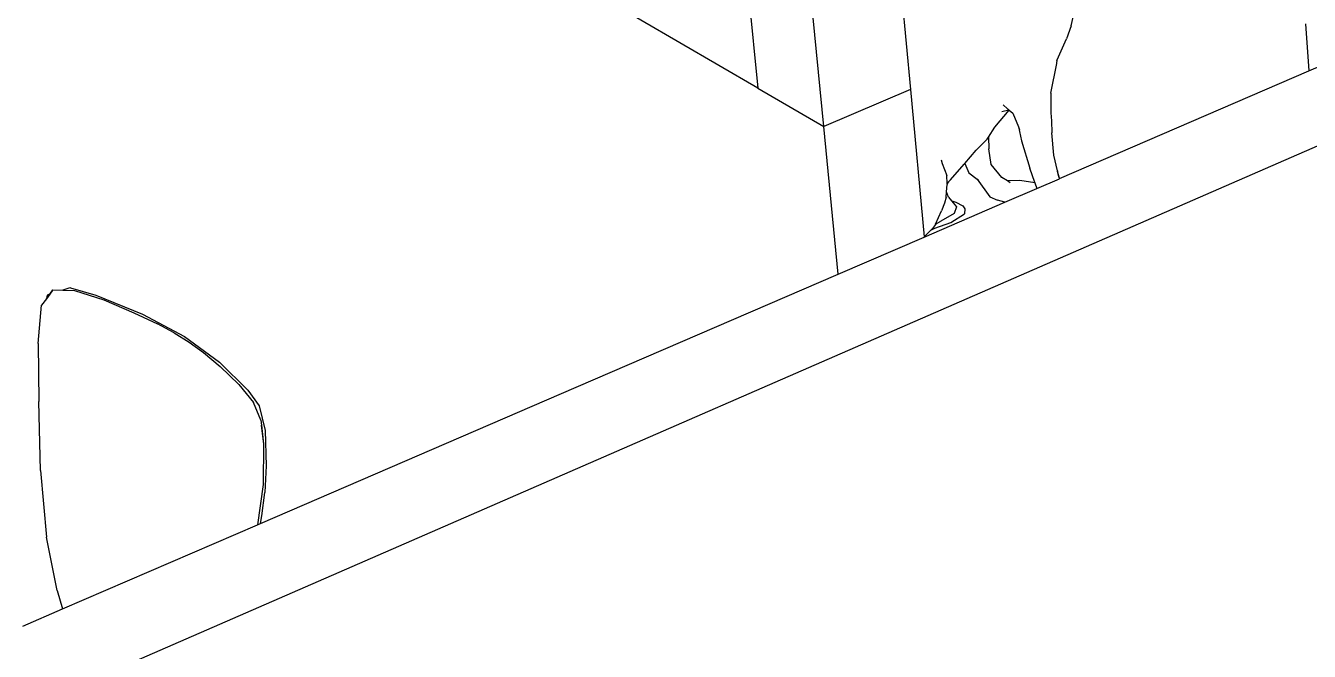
# Model space of a CAD drawing. Header units: millimetres. Extents: x -650 to 3773, y 316 to 2389.
# Drawn here: x 2963 to 3100.1, y 1300.4 to 1367.2 of the extents above; entities that cross this region are included whole.
import ezdxf

# ---------------------------------------------------------------- set-up
doc = ezdxf.new("R2010")
doc.units = ezdxf.units.MM

# ---------------------------------------------------------------- blocks, each defined once
blk = doc.blocks.new('A$C727f0937')
for p, q in [((353, 632.46), (237.68, 699.54)), ((360.04, 628.37), (353.5, 695.34)), ((368.27, 643.42), (369.3, 632.29)), ((352.02, 642.24), (353, 632.46)), ((386.46, 639.11), (386.93, 641.09)), ((386.46, 639.11), (385.95, 637.72)), ((411.48, 639.33), (411.84, 634.28)), ((411.84, 634.28), (422.69, 638.95)), ((384.97, 635.47), (385.95, 637.72)), ((384.3, 631.9), (384.93, 635.07)), ((384.93, 635.38), (384.97, 635.47)), ((384.93, 635.07), (384.97, 635.47)), ((385.21, 622.79), (411.84, 634.28)), ((427.25, 632.58), (282.79, 569.65)), ((353, 632.46), (360.04, 628.37)), ((369.3, 632.29), (360.04, 628.37)), ((369.3, 632.29), (370.76, 616.59)), ((384.3, 631.9), (384.29, 629.8)), ((379.18, 630.66), (379.67, 630.25)), ((378.31, 628.3), (379.83, 630.1)), ((379.06, 629.97), (379.79, 630.14)), ((379.66, 630.24), (379.67, 630.25)), ((379.67, 630.25), (379.73, 630.2)), ((379.71, 630.2), (379.73, 630.2)), ((379.71, 630.2), (379.79, 630.14)), ((379.73, 630.2), (379.8, 630.14)), ((379.79, 630.14), (379.8, 630.14)), ((379.79, 630.14), (379.83, 630.1)), ((379.8, 630.14), (379.84, 630.11)), ((379.83, 630.1), (379.84, 630.11)), ((379.83, 630.1), (380.24, 629.77)), ((379.84, 630.11), (380.23, 629.78)), ((380.23, 629.78), (380.24, 629.77)), ((380.24, 629.77), (380.82, 628.31)), ((384.29, 629.8), (384.35, 628.95)), ((361.58, 612.59), (360.04, 628.37)), ((377.62, 627.22), (378.31, 628.3)), ((380.82, 628.31), (381.15, 626.81)), ((380.82, 628.31), (380.95, 628)), ((384.35, 628.95), (384.39, 627.68)), ((384.61, 625.28), (384.39, 627.68)), ((376.3, 625.82), (377.48, 627.01)), ((377.48, 627.01), (377.62, 627.22)), ((377.62, 627.22), (377.66, 625.96)), ((381.15, 626.81), (382.04, 623.91)), ((375.12, 624.4), (376.3, 625.82)), ((377.92, 624.31), (377.66, 625.96)), ((385, 623.61), (384.61, 625.28)), ((372.59, 624.79), (372.7, 624.4)), ((372.7, 624.4), (373.2, 623.13)), ((373.56, 622.68), (375.05, 624.32)), ((375.05, 624.32), (375.12, 624.4)), ((375.12, 624.4), (375.54, 623.42)), ((379.06, 622.92), (377.92, 624.31)), ((382.57, 622.39), (382.04, 623.91)), ((385, 623.61), (385.01, 623.59)), ((385.21, 622.79), (385.01, 623.59)), ((385.14, 622.99), (385.01, 623.59)), ((373.16, 621.39), (373.21, 622.17)), ((373.21, 622.26), (373.2, 623.13)), ((373.27, 622.31), (373.21, 622.17)), ((373.27, 622.31), (373.21, 622.24)), ((373.22, 622.27), (373.21, 622.26)), ((373.21, 622.24), (373.22, 622.27)), ((373.21, 622.24), (373.21, 622.26)), ((373.21, 622.24), (373.21, 622.23)), ((373.21, 622.23), (373.21, 622.17)), ((373.21, 622.17), (373.21, 622.17)), ((373.31, 622.4), (373.22, 622.27)), ((373.22, 622.27), (373.23, 622.32)), ((373.23, 622.32), (373.56, 622.68)), ((373.56, 622.68), (373.27, 622.31)), ((373.31, 622.4), (373.27, 622.31)), ((375.54, 623.42), (376.41, 622.75)), ((376.41, 622.75), (377.78, 620.86)), ((376.41, 622.75), (376.57, 622.62)), ((379.66, 622.54), (379.06, 622.92)), ((380.97, 622.58), (379.66, 622.54)), ((379.95, 622.35), (379.66, 622.54)), ((382.59, 622.35), (380.97, 622.58)), ((382.57, 622.39), (382.59, 622.35)), ((382.59, 622.35), (382.79, 621.74)), ((382.79, 621.74), (385.2, 622.78)), ((385.14, 622.99), (385.2, 622.78)), ((385.14, 622.99), (385.21, 622.78)), ((385.2, 622.78), (385.21, 622.78)), ((385.21, 622.78), (385.21, 622.79)), ((373.12, 620.83), (372.93, 620.18)), ((373.12, 620.83), (373.16, 621.39)), ((373.35, 620.82), (373.16, 621.39)), ((373.35, 620.82), (373.68, 620.43)), ((377.78, 620.86), (378.61, 620.48)), ((379.38, 620.27), (382.79, 621.74)), ((370.77, 616.55), (379.38, 620.27)), ((372.93, 620.18), (372.63, 619.36)), ((372.97, 620.33), (372.96, 620.33)), ((373.72, 620.44), (373.68, 620.43)), ((373.68, 620.43), (374.23, 619.78)), ((373.72, 620.44), (374.14, 620.27)), ((374.23, 619.78), (373.96, 619.08)), ((374.14, 620.27), (374.9, 619.89)), ((374.9, 619.89), (375.12, 619.58)), ((375.12, 619.58), (375.08, 619.04)), ((379.38, 620.27), (378.61, 620.48)), ((371.92, 617.5), (373.6, 618.11)), ((371.99, 617.95), (372.63, 619.36)), ((371.99, 617.95), (372.54, 618.25)), ((373.96, 619.08), (372.54, 618.25)), ((373.6, 618.11), (375.08, 619.04)), ((370.76, 616.59), (371.46, 617.28)), ((371.46, 617.28), (371.92, 617.5)), ((371.46, 617.28), (371.64, 617.46)), ((371.97, 617.9), (371.64, 617.46)), ((371.97, 617.9), (371.99, 617.95)), ((361.58, 612.59), (370.77, 616.55)), ((370.76, 616.59), (370.77, 616.55)), ((333.61, 600.52), (361.58, 612.59)), ((277.06, 609.96), (276.54, 609.27)), ((277.43, 610.45), (277.06, 609.96)), ((277.06, 609.96), (277.42, 610.45)), ((277.15, 610.36), (277.06, 609.96)), ((277.06, 609.96), (277.06, 609.96)), ((277.42, 610.45), (277.15, 610.36)), ((277.42, 610.45), (277.76, 610.92)), ((277.43, 610.45), (277.42, 610.45)), ((277.69, 610.8), (277.43, 610.45)), ((277.76, 610.92), (278.8, 610.89)), ((279.47, 611.11), (278.8, 610.89)), ((278.8, 610.89), (280.06, 610.86)), ((279.65, 611.15), (279.47, 611.11)), ((279.65, 611.15), (282.32, 610.36)), ((280.06, 610.86), (283.18, 609.84)), ((282.32, 610.36), (287.32, 608.33)), ((283.18, 609.84), (286.41, 608.48)), ((276.19, 605.21), (276.54, 609.27)), ((286.41, 608.48), (288.92, 607.31)), ((287.32, 608.33), (291.82, 605.94)), ((290.69, 606.34), (288.92, 607.31)), ((290.69, 606.34), (292.31, 605.33)), ((291.82, 605.94), (295.53, 603.2)), ((276.19, 605.21), (276.24, 598.99)), ((292.31, 605.33), (293.82, 604.25)), ((293.82, 604.25), (295.6, 602.74)), ((295.53, 603.2), (298.58, 600.2)), ((297.59, 600.83), (295.6, 602.74)), ((297.59, 600.83), (299.16, 598.91)), ((299.9, 585.98), (333.61, 600.52)), ((276.44, 591.64), (276.24, 598.99)), ((298.58, 600.2), (299.78, 598.55)), ((299.96, 597.01), (299.16, 598.91)), ((299.78, 598.55), (300.42, 595.92)), ((299.96, 597.01), (300.02, 596.47)), ((300.27, 594.46), (300.02, 596.47)), ((300.02, 596.47), (300.25, 594.48)), ((300.42, 595.92), (300.53, 592.15)), ((300.22, 590.2), (300.27, 594.46)), ((300.53, 592.15), (300.39, 589.31)), ((276.44, 591.64), (277.08, 584.54)), ((300.21, 590.14), (299.6, 585.84)), ((300.05, 586.79), (300.39, 589.31)), ((300.21, 590.14), (300.22, 590.2)), ((300.21, 590.17), (300.22, 590.2)), ((299.9, 585.98), (300.05, 586.79)), ((278.79, 576.87), (299.6, 585.84)), ((299.6, 585.84), (299.9, 585.98)), ((278.2, 578.82), (277.08, 584.54)), ((278.2, 578.82), (278.79, 576.87)), ((274.55, 575.04), (278.79, 576.87))]:
    blk.add_line(p, q)

msp = doc.modelspace()

# ---------------------------------------------------------------- block references
msp.add_blockref('A$C727f0937', (2688.2, 728.07))

doc.saveas('drawing.dxf')
